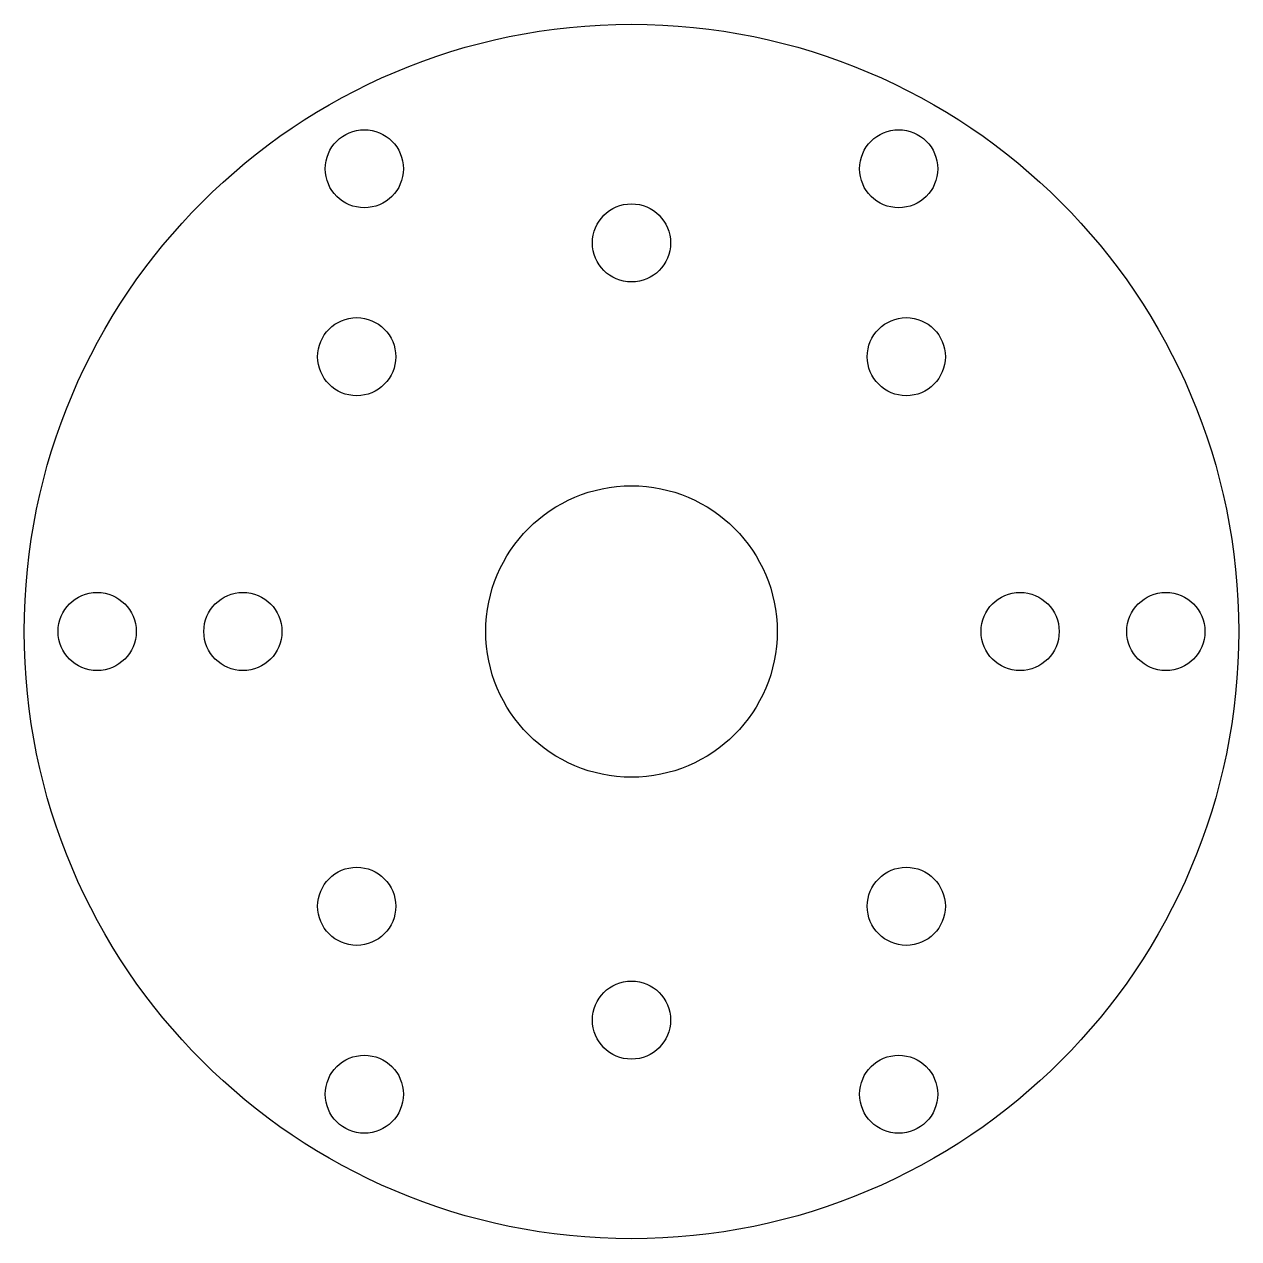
# Model space of a CAD drawing. Header units: inches. Extents: x 0 to 3.12, y 0 to 3.12.
import ezdxf

# ---------------------------------------------------------------- set-up
doc = ezdxf.new("R2010")
doc.units = ezdxf.units.IN

msp = doc.modelspace()

# ---------------------------------------------------------------- linework, layer by layer
at = {"layer": 'DXFWIZ_CLOSED'}
for centre, radius in [((1.5625, 1.5625), 1.5625), ((0.875, 2.7533), 0.1005), ((2.25, 2.7533), 0.1005), ((1.5625, 2.5625), 0.1005), ((0.8554, 2.2696), 0.1005), ((2.2696, 2.2696), 0.1005), ((1.5625, 1.5625), 0.375), ((0.1875, 1.5625), 0.1005), ((0.5625, 1.5625), 0.1005), ((2.5625, 1.5625), 0.1005), ((2.9375, 1.5625), 0.1005), ((0.8554, 0.8554), 0.1005), ((2.2696, 0.8554), 0.1005), ((1.5625, 0.5625), 0.1005), ((0.875, 0.3717), 0.1005), ((2.25, 0.3717), 0.1005)]:
    msp.add_circle(centre, radius, dxfattribs=at)

doc.saveas('drawing.dxf')
